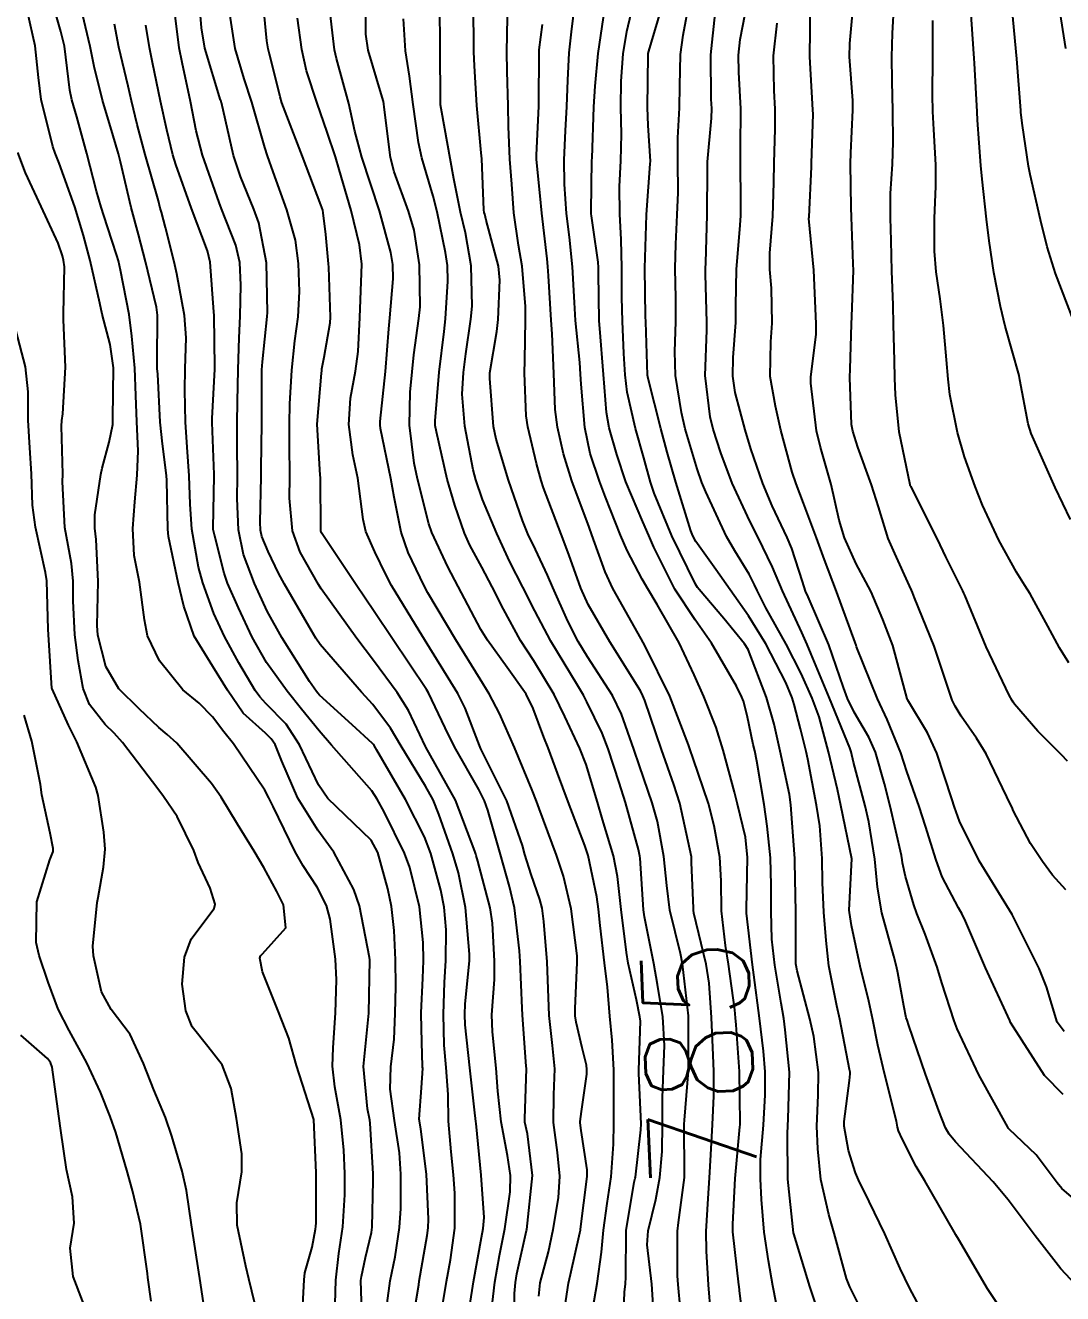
# Model space of a CAD drawing. Header units: metres. Extents: x 318500 to 325275, y 7408834 to 7428799.
# Drawn here: x 321915 to 321953.79, y 7423087.22 to 7423134.66 of the extents above; entities that cross this region are included whole.
import ezdxf
from ezdxf.enums import TextEntityAlignment as Align

# ---------------------------------------------------------------- set-up
doc = ezdxf.new("R2010")
doc.units = ezdxf.units.M
doc.header["$MEASUREMENT"] = 0
for name, color, linetype in [('Cotas', 45, 'Continuous'), ('Curvas de Nivel 1m', 11, 'Continuous'), ('Curvas de Nivel 5m', 15, 'Continuous'), ('Vias Primárias', 230, 'Continuous')]:
    doc.layers.add(name, color=color, linetype=linetype)
doc.styles.add('Style-STANDARD', font='STANDARD.shx')

msp = doc.modelspace()

# ---------------------------------------------------------------- linework, layer by layer
at = {"layer": 'Curvas de Nivel 1m', "flags": 128}
for points, elevation in [([(321926.586, 7423086.837), (321926.614, 7423087.726), (321926.725, 7423088.725), (321926.867, 7423089.723), (321926.946, 7423090.916), (321926.945, 7423091.722), (321926.909, 7423092.587), (321926.797, 7423093.725), (321926.575, 7423094.962), (321926.487, 7423095.73), (321926.51, 7423096.413), (321926.598, 7423097.729), (321926.633, 7423098.954), (321926.598, 7423099.733), (321926.399, 7423101.229), (321926.26, 7423101.736), (321925.907, 7423102.419), (321925.387, 7423103.22), (321925.094, 7423103.752), (321924.267, 7423105.443), (321924.108, 7423105.768), (321923.954, 7423106.055), (321922.776, 7423107.788), (321922.421, 7423108.23), (321921.99, 7423108.793), (321921.495, 7423109.305), (321920.891, 7423109.811), (321920.016, 7423110.884), (321919.559, 7423111.827), (321919.448, 7423112.42), (321919.261, 7423113.832), (321919.067, 7423114.832), (321919.011, 7423115.836), (321919.087, 7423116.843), (321919.176, 7423117.834), (321919.214, 7423118.744), (321919.165, 7423119.835), (321919.123, 7423120.808), (321919.089, 7423121.836), (321918.978, 7423123.038), (321918.879, 7423123.84), (321918.554, 7423125.505), (321918.476, 7423125.846), (321918.419, 7423126.045), (321918.228, 7423126.624), (321917.93, 7423127.547), (321917.831, 7423127.856), (321917.656, 7423128.452), (321917.299, 7423129.865), (321916.926, 7423131.235), (321916.736, 7423131.873), (321916.663, 7423132.234), (321916.456, 7423133.878), (321916.328, 7423134.432), (321915.908, 7423135.884)], 771), ([(321931.442, 7423085.664), (321931.707, 7423087.345), (321931.759, 7423087.659), (321932.062, 7423089.328), (321932.125, 7423089.654), (321932.163, 7423090.075), (321932.05, 7423091.657), (321931.859, 7423093.589), (321931.848, 7423093.659), (321931.797, 7423094.098), (321931.616, 7423095.663), (321931.444, 7423097.274), (321931.428, 7423097.666), (321931.448, 7423098.064), (321931.607, 7423099.664), (321931.613, 7423099.925), (321931.459, 7423101.667), (321931.201, 7423102.959), (321930.986, 7423103.674), (321930.463, 7423105.161), (321930.25, 7423105.686), (321929.958, 7423106.206), (321929.054, 7423107.704), (321928.652, 7423108.376), (321927.995, 7423109.253), (321927.57, 7423109.724), (321926.026, 7423111.499), (321925.858, 7423111.743), (321925.594, 7423112.189), (321924.691, 7423113.761), (321924.467, 7423114.167), (321924.072, 7423114.975), (321923.842, 7423115.538), (321923.79, 7423115.774), (321923.778, 7423116.081), (321923.812, 7423117.774), (321923.819, 7423118.07), (321923.84, 7423119.774), (321923.841, 7423121.459), (321923.84, 7423121.775), (321923.862, 7423122.077), (321924.043, 7423123.772), (321924.052, 7423123.913), (321924.01, 7423125.773), (321923.723, 7423127.266), (321923.542, 7423127.78), (321923.042, 7423129.004), (321922.782, 7423129.792), (321922.329, 7423131.77), (321922.323, 7423131.8), (321922.316, 7423131.816), (321922.301, 7423131.865), (321921.708, 7423133.806), (321921.579, 7423134.56), (321921.487, 7423135.809)], 776), ([(321933.297, 7423085.636), (321933.295, 7423087.226), (321933.323, 7423087.636), (321933.384, 7423087.966), (321933.739, 7423089.581), (321933.748, 7423089.622), (321933.963, 7423091.637), (321933.783, 7423093.205), (321933.684, 7423093.641), (321933.674, 7423093.759), (321933.735, 7423095.641), (321933.731, 7423095.73), (321933.597, 7423097.642), (321933.583, 7423097.903), (321933.501, 7423099.644), (321933.473, 7423100.048), (321933.287, 7423101.646), (321933.107, 7423102.449), (321932.762, 7423103.652), (321932.293, 7423105.308), (321932.168, 7423105.658), (321931.956, 7423106.072), (321931.043, 7423107.674), (321930.694, 7423108.387), (321930.08, 7423109.689), (321930.002, 7423109.823), (321928.731, 7423111.709), (321928.045, 7423112.732), (321927.375, 7423113.727), (321926.079, 7423115.683), (321926.056, 7423115.717), (321926.05, 7423115.74), (321926.043, 7423115.779), (321926.03, 7423117.741), (321926.025, 7423117.828), (321925.915, 7423119.743), (321926.073, 7423121.655), (321926.082, 7423121.741), (321926.09, 7423121.812), (321926.168, 7423122.248), (321926.391, 7423123.534), (321926.404, 7423123.738), (321926.345, 7423125.611), (321926.338, 7423125.739), (321926.231, 7423126.833), (321926.141, 7423127.643), (321926.12, 7423127.742), (321926.044, 7423127.942), (321925.361, 7423129.754), (321924.78, 7423131.276), (321924.592, 7423131.766), (321924.523, 7423131.988), (321924.311, 7423132.842), (321924.122, 7423133.577), (321924.074, 7423133.774), (321924.023, 7423134.076), (321923.867, 7423135.777)], 778), ([(321936.104, 7423086.014), (321936.386, 7423087.6), (321936.548, 7423088.778), (321936.616, 7423089.597), (321936.752, 7423090.592), (321936.912, 7423091.593), (321937, 7423092.813), (321937.003, 7423093.592), (321937.007, 7423094.387), (321937.006, 7423095.592), (321936.944, 7423096.706), (321936.857, 7423097.595), (321936.765, 7423098.688), (321936.66, 7423099.598), (321936.496, 7423100.995), (321936.435, 7423101.602), (321936.369, 7423102.068), (321936.041, 7423103.608), (321935.926, 7423103.981), (321935.297, 7423105.62), (321934.905, 7423106.686), (321934.552, 7423107.631), (321934.39, 7423108.04), (321933.995, 7423109.104), (321933.73, 7423109.643), (321933.018, 7423110.646), (321932.281, 7423111.657), (321932.036, 7423112.062), (321931.185, 7423113.673), (321930.8, 7423114.412), (321930.195, 7423115.688), (321930.085, 7423116.018), (321929.66, 7423117.697), (321929.538, 7423118.279), (321929.367, 7423119.702), (321929.392, 7423120.941), (321929.464, 7423121.7), (321929.531, 7423122.338), (321929.719, 7423123.697), (321929.759, 7423124.134), (321929.74, 7423125.697), (321929.534, 7423127.001), (321929.328, 7423127.704), (321928.793, 7423129.181), (321928.652, 7423129.714), (321928.421, 7423131.596), (321928.408, 7423131.718), (321928.391, 7423131.809), (321928.304, 7423132.095), (321927.816, 7423133.725), (321927.73, 7423134.325), (321927.733, 7423135.726)], 781), ([(321939.587, 7423085.665), (321939.411, 7423087.563), (321939.388, 7423087.89), (321939.388, 7423089.564), (321939.42, 7423089.889), (321939.644, 7423091.561), (321939.648, 7423091.684), (321939.643, 7423093.561), (321939.644, 7423093.709), (321939.8, 7423095.56), (321939.801, 7423095.579), (321939.797, 7423097.56), (321939.794, 7423097.607), (321939.578, 7423099.563), (321939.499, 7423099.941), (321939.103, 7423101.568), (321938.989, 7423102.489), (321938.883, 7423103.57), (321938.637, 7423104.876), (321938.445, 7423105.575), (321937.971, 7423106.964), (321937.757, 7423107.583), (321937.3, 7423108.898), (321936.952, 7423109.596), (321936.022, 7423111.044), (321935.675, 7423111.615), (321935.291, 7423112.371), (321934.721, 7423113.63), (321934.523, 7423114.091), (321934.074, 7423115.054), (321933.795, 7423115.643), (321933.59, 7423116.142), (321933.069, 7423117.65), (321932.603, 7423119.185), (321932.512, 7423119.656), (321932.364, 7423121.452), (321932.374, 7423121.658), (321932.633, 7423123.206), (321932.678, 7423123.655), (321932.739, 7423125.128), (321932.687, 7423125.655), (321932.237, 7423127.373), (321932.176, 7423127.597), (321932.158, 7423127.661), (321932.145, 7423127.757), (321932.064, 7423129.663), (321932.051, 7423129.886), (321931.887, 7423131.666), (321931.791, 7423133.144), (321931.775, 7423133.668), (321931.774, 7423134.223), (321931.74, 7423135.669)], 784), ([(321943.079, 7423086.884), (321942.948, 7423087.511), (321942.789, 7423088.449), (321942.629, 7423089.517), (321942.533, 7423090.743), (321942.49, 7423091.519), (321942.497, 7423092.239), (321942.6, 7423093.518), (321942.664, 7423094.661), (321942.669, 7423095.517), (321942.603, 7423096.294), (321942.452, 7423097.521), (321942.238, 7423099.151), (321942.188, 7423099.525), (321941.971, 7423101.456), (321941.963, 7423101.529), (321941.969, 7423101.597), (321942.01, 7423103.529), (321941.932, 7423104.299), (321941.636, 7423105.535), (321941.519, 7423105.974), (321941.101, 7423107.543), (321940.836, 7423108.395), (321940.369, 7423109.554), (321940.012, 7423110.366), (321939.445, 7423111.566), (321938.631, 7423112.994), (321938.277, 7423113.578), (321938.064, 7423113.943), (321937.503, 7423115.017), (321937.257, 7423115.592), (321936.696, 7423117.006), (321936.466, 7423117.605), (321936.126, 7423118.65), (321935.92, 7423119.613), (321935.779, 7423121.239), (321935.766, 7423121.616), (321935.735, 7423122.048), (321935.577, 7423123.619), (321935.532, 7423124.288), (321935.461, 7423125.621), (321935.346, 7423126.738), (321935.241, 7423127.625), (321935.16, 7423128.723), (321935.155, 7423129.627), (321935.2, 7423130.713), (321935.246, 7423131.626), (321935.289, 7423132.605), (321935.341, 7423133.625), (321935.431, 7423134.526), (321935.568, 7423135.622)], 787), ([(321946.461, 7423086.232), (321945.833, 7423087.478), (321945.715, 7423087.793), (321945.248, 7423089.485), (321945.049, 7423090.188), (321944.754, 7423091.49), (321944.632, 7423092.641), (321944.601, 7423093.492), (321944.651, 7423094.648), (321944.664, 7423095.492), (321944.488, 7423096.838), (321944.341, 7423097.495), (321943.867, 7423099.3), (321943.821, 7423099.501), (321943.818, 7423099.554), (321943.819, 7423101.501), (321943.78, 7423103.363), (321943.775, 7423103.502), (321943.762, 7423103.663), (321943.624, 7423105.505), (321943.574, 7423105.887), (321943.231, 7423107.511), (321943, 7423108.525), (321942.713, 7423109.519), (321942.027, 7423111.312), (321941.899, 7423111.532), (321941.116, 7423112.472), (321940.196, 7423113.558), (321940.135, 7423113.633), (321940.062, 7423113.762), (321939.177, 7423115.569), (321938.515, 7423117.165), (321938.38, 7423117.577), (321938.123, 7423118.48), (321937.818, 7423119.585), (321937.506, 7423120.942), (321937.429, 7423121.591), (321937.378, 7423122.386), (321937.333, 7423123.593), (321937.311, 7423124.485), (321937.302, 7423125.594), (321937.284, 7423126.648), (321937.231, 7423127.595), (321937.222, 7423128.629), (321937.27, 7423129.595), (321937.288, 7423130.592), (321937.27, 7423131.595), (321937.282, 7423132.567), (321937.362, 7423133.594), (321937.498, 7423134.427), (321937.768, 7423135.589)], 789), ([(321932.412, 7423086.364), (321932.551, 7423087.647), (321932.726, 7423088.644), (321932.927, 7423089.642), (321933.135, 7423091.027), (321933.14, 7423091.646), (321933.032, 7423092.387), (321932.799, 7423093.65), (321932.664, 7423094.795), (321932.607, 7423095.652), (321932.469, 7423097.019), (321932.449, 7423097.654), (321932.547, 7423098.966), (321932.548, 7423099.653), (321932.465, 7423101.081), (321932.377, 7423101.655), (321931.917, 7423103.394), (321931.862, 7423103.604), (321931.843, 7423103.661), (321931.808, 7423103.775), (321931.079, 7423105.673), (321929.98, 7423107.66), (321929.964, 7423107.69), (321929.324, 7423109.03), (321928.903, 7423109.706), (321928.018, 7423110.905), (321927.399, 7423111.726), (321926.058, 7423113.584), (321925.959, 7423113.742), (321925.272, 7423114.952), (321924.983, 7423115.756), (321924.877, 7423116.979), (321924.891, 7423117.758), (321924.877, 7423119.011), (321924.872, 7423119.759), (321924.892, 7423120.503), (321924.958, 7423121.758), (321925.076, 7423122.857), (321925.197, 7423123.755), (321925.252, 7423124.707), (321925.215, 7423125.755), (321925.098, 7423126.627), (321924.776, 7423127.762), (321924.261, 7423129.177), (321924.051, 7423129.773), (321923.955, 7423130.095), (321923.462, 7423131.783), (321923.179, 7423132.657), (321922.841, 7423133.792), (321922.574, 7423135.569)], 777), ([(321938.479, 7423086.796), (321938.43, 7423087.573), (321938.255, 7423089.052), (321938.286, 7423089.575), (321938.58, 7423090.749), (321938.73, 7423091.57), (321938.815, 7423092.534), (321938.826, 7423093.57), (321938.823, 7423094.551), (321938.861, 7423095.57), (321938.896, 7423096.503), (321938.835, 7423097.57), (321938.644, 7423098.786), (321938.504, 7423099.574), (321938.157, 7423101.316), (321938.118, 7423101.578), (321937.992, 7423103.507), (321937.981, 7423103.579), (321937.924, 7423103.831), (321937.44, 7423105.588), (321937.211, 7423106.342), (321936.79, 7423107.598), (321936.565, 7423108.18), (321935.997, 7423109.354), (321935.913, 7423109.525), (321935.867, 7423109.612), (321935.643, 7423109.978), (321934.647, 7423111.631), (321934.047, 7423112.757), (321933.604, 7423113.645), (321933.122, 7423114.597), (321932.629, 7423115.655), (321932.099, 7423116.929), (321931.843, 7423117.664), (321931.742, 7423118.039), (321931.429, 7423119.671), (321931.34, 7423120.86), (321931.383, 7423121.672), (321931.474, 7423122.367), (321931.658, 7423123.668), (321931.704, 7423124.16), (321931.676, 7423125.668), (321931.456, 7423126.895), (321931.267, 7423127.675), (321931.019, 7423128.918), (321930.886, 7423129.681), (321930.572, 7423131.41), (321930.529, 7423131.687), (321930.521, 7423131.906), (321930.507, 7423133.687), (321930.502, 7423135.534)], 783), ([(321944.668, 7423086.522), (321944.339, 7423087.494), (321943.739, 7423089.46), (321943.73, 7423089.5), (321943.514, 7423091.504), (321943.497, 7423093.215), (321943.517, 7423093.504), (321943.533, 7423093.764), (321943.572, 7423095.504), (321943.416, 7423097.087), (321943.36, 7423097.507), (321943.272, 7423098.086), (321943.026, 7423099.513), (321942.921, 7423100.477), (321942.892, 7423101.515), (321942.892, 7423102.498), (321942.865, 7423103.516), (321942.745, 7423104.711), (321942.631, 7423105.52), (321942.356, 7423107.143), (321942.278, 7423107.526), (321942.223, 7423107.767), (321941.993, 7423108.849), (321941.853, 7423109.387), (321941.798, 7423109.533), (321941.601, 7423109.941), (321940.658, 7423111.551), (321940.043, 7423112.422), (321939.294, 7423113.568), (321938.506, 7423115.145), (321938.311, 7423115.578), (321938.088, 7423116.086), (321937.459, 7423117.59), (321937.115, 7423118.606), (321936.831, 7423119.6), (321936.729, 7423120.184), (321936.615, 7423121.603), (321936.478, 7423123.314), (321936.462, 7423123.606), (321936.433, 7423125.391), (321936.43, 7423125.607), (321936.42, 7423125.805), (321936.235, 7423127.095), (321936.167, 7423127.539), (321936.159, 7423127.611), (321936.155, 7423127.698), (321936.188, 7423129.611), (321936.192, 7423129.691), (321936.262, 7423131.611), (321936.308, 7423132.379), (321936.424, 7423133.608), (321936.665, 7423135.286)], 788), ([(321951.699, 7423086.325), (321950.981, 7423087.407), (321949.898, 7423089.258), (321949.802, 7423089.419), (321949.742, 7423089.533), (321948.64, 7423091.437), (321948.313, 7423091.98), (321947.786, 7423093.015), (321947.651, 7423093.314), (321947.614, 7423093.453), (321947.577, 7423093.669), (321947.131, 7423095.46), (321946.885, 7423096.514), (321946.696, 7423097.467), (321946.548, 7423098.167), (321946.226, 7423099.475), (321945.893, 7423100.993), (321945.816, 7423101.481), (321945.811, 7423101.571), (321945.909, 7423103.48), (321945.493, 7423105.485), (321945.368, 7423106.077), (321945.039, 7423107.489), (321944.687, 7423108.799), (321944.428, 7423109.496), (321944.014, 7423110.417), (321943.449, 7423111.509), (321942.696, 7423112.875), (321942.368, 7423113.525), (321942.273, 7423113.737), (321942.066, 7423114.137), (321941.536, 7423114.999), (321941.223, 7423115.543), (321940.445, 7423117.214), (321940.302, 7423117.557), (321940.118, 7423118.076), (321939.681, 7423119.565), (321939.533, 7423120.179), (321939.319, 7423121.568), (321939.284, 7423122.458), (321939.326, 7423123.569), (321939.321, 7423124.451), (321939.299, 7423125.569), (321939.322, 7423126.476), (321939.376, 7423127.569), (321939.41, 7423128.411), (321939.406, 7423129.569), (321939.404, 7423130.448), (321939.46, 7423131.568), (321939.476, 7423132.4), (321939.499, 7423133.568), (321939.603, 7423134.295), (321939.835, 7423135.565)], 791), ([(321955.083, 7423090.017), (321953.767, 7423091.158), (321953.587, 7423091.373), (321952.808, 7423092.412), (321951.79, 7423093.38), (321951.77, 7423093.4), (321951.739, 7423093.452), (321950.654, 7423095.412), (321949.846, 7423097.127), (321949.735, 7423097.422), (321949.281, 7423098.846), (321949.098, 7423099.432), (321948.655, 7423100.672), (321948.343, 7423101.443), (321948.223, 7423101.765), (321947.914, 7423102.823), (321947.804, 7423103.337), (321947.787, 7423103.452), (321947.763, 7423103.611), (321947.341, 7423105.459), (321947.13, 7423106.295), (321946.798, 7423107.468), (321946.55, 7423108.036), (321945.995, 7423108.976), (321945.744, 7423109.483), (321945.593, 7423109.897), (321945.052, 7423111.49), (321944.272, 7423113.283), (321944.174, 7423113.499), (321944.064, 7423113.853), (321943.665, 7423115.096), (321943.495, 7423115.509), (321942.926, 7423116.69), (321942.584, 7423117.523), (321942.129, 7423118.823), (321941.914, 7423119.533), (321941.542, 7423120.927), (321941.459, 7423121.541), (321941.476, 7423122.234), (321941.566, 7423123.539), (321941.569, 7423124.17), (321941.589, 7423125.539), (321941.72, 7423127.023), (321941.752, 7423127.537), (321941.751, 7423128.034), (321941.739, 7423129.538), (321941.749, 7423130.067), (321941.753, 7423131.538), (321941.677, 7423132.903), (321941.666, 7423133.54), (321941.737, 7423134.131), (321942.008, 7423135.535)], 793), ([(321953.914, 7423102.321), (321953.416, 7423102.871), (321953.041, 7423103.383), (321952.593, 7423104.053), (321951.948, 7423105.289), (321951.903, 7423105.4), (321951.861, 7423105.492), (321950.934, 7423107.41), (321950.572, 7423108), (321949.994, 7423108.825), (321949.771, 7423109.196), (321949.666, 7423109.425), (321949.49, 7423109.946), (321948.984, 7423111.436), (321948.253, 7423113.252), (321948.172, 7423113.448), (321948.139, 7423113.527), (321948.062, 7423113.698), (321947.518, 7423114.902), (321947.273, 7423115.462), (321946.91, 7423116.655), (321946.649, 7423117.472), (321946.131, 7423118.887), (321945.942, 7423119.482), (321945.902, 7423119.723), (321945.835, 7423121.483), (321945.841, 7423121.807), (321945.899, 7423123.483), (321945.907, 7423123.77), (321945.967, 7423125.483), (321945.962, 7423125.744), (321945.894, 7423127.483), (321945.886, 7423127.843), (321945.859, 7423129.484), (321945.868, 7423129.892), (321945.951, 7423131.483), (321945.943, 7423131.844), (321945.824, 7423133.485), (321945.828, 7423133.984), (321945.976, 7423135.484)], 796), ([(321953.976, 7423107.132), (321953.747, 7423107.373), (321952.865, 7423108.263), (321951.999, 7423109.275), (321951.943, 7423109.345), (321951.912, 7423109.401), (321951.797, 7423109.608), (321950.93, 7423111.411), (321950.137, 7423113.341), (321950.102, 7423113.42), (321950.061, 7423113.508), (321949.43, 7423114.786), (321949.107, 7423115.435), (321948.11, 7423117.422), (321948.096, 7423117.45), (321948.092, 7423117.469), (321947.678, 7423119.457), (321947.539, 7423120.844), (321947.52, 7423121.46), (321947.509, 7423122.121), (321947.471, 7423123.461), (321947.452, 7423124.211), (321947.411, 7423125.462), (321947.375, 7423126.606), (321947.35, 7423127.463), (321947.353, 7423128.364), (321947.426, 7423129.463), (321947.458, 7423130.286), (321947.446, 7423131.463), (321947.421, 7423132.574), (321947.409, 7423133.464), (321947.432, 7423134.365), (321947.497, 7423135.463)], 797), ([(321954.092, 7423116.176), (321953.52, 7423117.379), (321953.017, 7423118.496), (321952.621, 7423119.393), (321952.509, 7423119.76), (321952.198, 7423121.399), (321952.162, 7423121.559), (321951.645, 7423123.405), (321951.472, 7423124.137), (321951.221, 7423125.41), (321951.041, 7423126.602), (321950.941, 7423127.413), (321950.778, 7423128.899), (321950.729, 7423129.415), (321950.606, 7423131.106), (321950.591, 7423131.417), (321950.491, 7423133.245), (321950.479, 7423133.418), (321950.35, 7423135.42)], 799), ([(321953.913, 7423133.789), (321953.67, 7423135.38)], 801), ([(321927.609, 7423085.783), (321927.55, 7423087.712), (321927.563, 7423087.862), (321927.723, 7423088.569), (321927.939, 7423089.505), (321927.969, 7423089.708), (321928.007, 7423091.458), (321928.004, 7423091.708), (321927.894, 7423093.604), (321927.882, 7423093.709), (321927.796, 7423094.138), (321927.64, 7423095.713), (321927.84, 7423097.71), (321927.88, 7423099.71), (321927.871, 7423099.795), (321927.495, 7423101.724), (321927.288, 7423102.344), (321926.536, 7423103.734), (321925.932, 7423104.555), (321925.183, 7423105.752), (321924.591, 7423107.141), (321924.334, 7423107.765), (321924.195, 7423107.979), (321923.984, 7423108.18), (321923.146, 7423108.937), (321922.561, 7423109.792), (321922.013, 7423110.673), (321921.31, 7423111.807), (321920.921, 7423112.937), (321920.709, 7423113.814), (321920.354, 7423115.54), (321920.322, 7423115.818), (321920.287, 7423117.638), (321920.274, 7423117.818), (321920.128, 7423119.008), (321920.042, 7423119.821), (321919.945, 7423121.611), (321919.932, 7423121.823), (321919.924, 7423122.063), (321919.942, 7423123.824), (321919.902, 7423124.116), (321919.496, 7423125.831), (321919.233, 7423126.838), (321918.957, 7423127.839), (321918.554, 7423129.558), (321918.481, 7423129.847), (321918.28, 7423130.525), (321917.876, 7423131.856), (321917.57, 7423133.119), (321917.414, 7423133.864), (321917.131, 7423135.075)], 772), ([(321928.532, 7423086.868), (321928.635, 7423087.701), (321928.822, 7423088.601), (321928.995, 7423089.697), (321929.04, 7423090.404), (321929.04, 7423091.697), (321928.986, 7423092.483), (321928.801, 7423093.7), (321928.644, 7423094.865), (321928.667, 7423095.702), (321928.792, 7423096.739), (321928.833, 7423097.7), (321928.848, 7423098.712), (321928.846, 7423099.705), (321928.791, 7423100.802), (321928.691, 7423101.708), (321928.559, 7423102.363), (321928.185, 7423103.716), (321927.927, 7423104.184), (321926.314, 7423105.736), (321925.958, 7423106.249), (321925.244, 7423107.751), (321924.747, 7423108.518), (321923.995, 7423109.3), (321923.762, 7423109.538), (321923.592, 7423109.776), (321922.982, 7423110.819), (321922.44, 7423111.794), (321922.043, 7423112.656), (321921.629, 7423113.804), (321921.477, 7423114.395), (321921.221, 7423115.809), (321921.158, 7423116.745), (321921.129, 7423117.81), (321921.052, 7423118.885), (321920.989, 7423119.812), (321920.956, 7423121.008), (321920.971, 7423121.812), (321921.013, 7423122.976), (321920.954, 7423123.812), (321920.66, 7423125.369), (321920.561, 7423125.817), (321920.233, 7423127.094), (321920.084, 7423127.668), (321920.043, 7423127.823), (321919.972, 7423128.096), (321919.481, 7423129.832), (321919.177, 7423130.946), (321918.968, 7423131.84), (321918.843, 7423132.38), (321918.493, 7423133.847), (321918.333, 7423134.703)], 773), ([(321929.444, 7423085.932), (321929.708, 7423087.558), (321929.732, 7423087.69), (321930.027, 7423089.394), (321930.061, 7423089.685), (321930.071, 7423090.013), (321930, 7423091.686), (321929.785, 7423093.378), (321929.734, 7423093.691), (321929.728, 7423093.754), (321929.809, 7423094.926), (321929.859, 7423095.65), (321929.855, 7423095.689), (321929.855, 7423095.724), (321929.829, 7423096.625), (321929.801, 7423097.69), (321929.802, 7423097.729), (321929.86, 7423099.023), (321929.887, 7423099.672), (321929.889, 7423099.69), (321929.88, 7423100.357), (321929.743, 7423101.692), (321929.382, 7423103.166), (321929.176, 7423103.701), (321928.419, 7423105.237), (321928.16, 7423105.717), (321927.955, 7423106.025), (321926.446, 7423107.735), (321925.985, 7423108.27), (321925.326, 7423109.082), (321924.783, 7423109.758), (321924.016, 7423110.825), (321923.477, 7423111.778), (321922.963, 7423112.869), (321922.563, 7423113.792), (321922.434, 7423114.164), (321922.078, 7423115.555), (321922.026, 7423115.801), (321922.02, 7423115.861), (321922.053, 7423117.801), (321922.053, 7423117.858), (321921.988, 7423119.802), (321921.989, 7423119.954), (321922.084, 7423121.801), (321922.083, 7423121.879), (321922.054, 7423123.801), (321922.048, 7423123.945), (321921.908, 7423125.803), (321921.804, 7423126.224), (321921.211, 7423127.81), (321920.629, 7423129.452), (321920.517, 7423129.818), (321920.284, 7423130.756), (321920.052, 7423131.824), (321919.756, 7423133.27), (321919.643, 7423133.83), (321919.504, 7423134.661)], 774), ([(321934.2, 7423087.13), (321934.257, 7423087.625), (321934.558, 7423088.791), (321934.736, 7423089.62), (321934.939, 7423090.805), (321934.993, 7423091.622), (321934.899, 7423092.497), (321934.755, 7423093.626), (321934.768, 7423094.663), (321934.795, 7423095.625), (321934.708, 7423096.506), (321934.594, 7423097.629), (321934.535, 7423098.955), (321934.511, 7423099.63), (321934.389, 7423101.136), (321934.325, 7423101.634), (321934.237, 7423101.969), (321933.913, 7423102.9), (321933.68, 7423103.642), (321933.586, 7423103.983), (321933.001, 7423105.649), (321932.038, 7423107.601), (321932.003, 7423107.66), (321931.981, 7423107.726), (321931.444, 7423109.118), (321931.169, 7423109.672), (321930.028, 7423111.528), (321929.925, 7423111.692), (321929.723, 7423112.006), (321928.689, 7423113.711), (321928.473, 7423114.123), (321928.072, 7423114.967), (321927.735, 7423115.723), (321927.63, 7423116.182), (321927.426, 7423117.727), (321927.251, 7423118.6), (321927.089, 7423119.731), (321927.161, 7423120.719), (321927.342, 7423121.728), (321927.44, 7423122.458), (321927.51, 7423123.727), (321927.53, 7423124.396), (321927.577, 7423125.726), (321927.5, 7423126.455), (321927.185, 7423127.731), (321926.734, 7423129.264), (321926.592, 7423129.737), (321926.284, 7423130.667), (321925.907, 7423131.746), (321925.515, 7423132.955), (321925.333, 7423133.755), (321925.17, 7423134.925)], 779), ([(321937.347, 7423085.585), (321937.401, 7423087.278), (321937.444, 7423087.584), (321937.456, 7423087.842), (321937.464, 7423089.584), (321937.767, 7423091.397), (321937.809, 7423091.54), (321937.815, 7423091.58), (321938.02, 7423093.345), (321938.026, 7423093.578), (321937.947, 7423095.45), (321937.947, 7423095.579), (321937.999, 7423097.418), (321937.985, 7423097.579), (321937.85, 7423098.217), (321937.549, 7423099.585), (321937.48, 7423099.982), (321937.284, 7423101.589), (321937.147, 7423102.826), (321936.998, 7423103.594), (321936.589, 7423104.952), (321936.393, 7423105.603), (321935.971, 7423107.018), (321935.735, 7423107.614), (321935.177, 7423108.807), (321934.775, 7423109.628), (321934.019, 7423110.884), (321933.522, 7423111.645), (321932.876, 7423112.824), (321932.455, 7423113.656), (321932.067, 7423114.391), (321931.626, 7423115.217), (321931.421, 7423115.67), (321931.055, 7423116.716), (321930.768, 7423117.68), (321930.37, 7423119.453), (321930.327, 7423119.687), (321930.321, 7423119.866), (321930.47, 7423121.685), (321930.664, 7423123.202), (321930.715, 7423123.682), (321930.798, 7423125.095), (321930.783, 7423125.682), (321930.706, 7423126.164), (321930.398, 7423127.688), (321930.249, 7423128.271), (321929.828, 7423129.697), (321929.702, 7423130.275), (321929.503, 7423131.702), (321929.36, 7423132.753), (321929.213, 7423133.707), (321929.146, 7423134.9)], 782), ([(321941.906, 7423085.741), (321941.708, 7423087.333), (321941.69, 7423087.511), (321941.688, 7423087.53), (321941.687, 7423087.554), (321941.464, 7423089.534), (321941.453, 7423089.826), (321941.542, 7423091.533), (321941.724, 7423093.466), (321941.728, 7423093.531), (321941.731, 7423093.59), (321941.703, 7423095.532), (321941.58, 7423097.276), (321941.561, 7423097.534), (321941.538, 7423097.841), (321941.3, 7423099.539), (321941.181, 7423100.24), (321941.034, 7423101.543), (321941.026, 7423102.658), (321940.976, 7423103.544), (321940.766, 7423104.719), (321940.542, 7423105.551), (321939.975, 7423107.24), (321939.863, 7423107.561), (321939.8, 7423107.744), (321939.096, 7423109.569), (321938.194, 7423111.412), (321938.108, 7423111.579), (321938.032, 7423111.719), (321936.969, 7423113.596), (321936.679, 7423114.214), (321936.184, 7423115.608), (321936.084, 7423115.891), (321935.43, 7423117.62), (321935.122, 7423118.628), (321934.895, 7423119.629), (321934.812, 7423120.295), (321934.757, 7423121.631), (321934.695, 7423123.119), (321934.667, 7423123.633), (321934.563, 7423125.287), (321934.542, 7423125.635), (321934.513, 7423125.925), (321934.318, 7423127.639), (321934.25, 7423128.278), (321934.113, 7423129.642), (321934.109, 7423129.805), (321934.202, 7423131.641), (321934.207, 7423131.735), (321934.211, 7423133.641), (321934.217, 7423133.746), (321934.336, 7423134.69)], 786), ([(321954.466, 7423087.359), (321953.722, 7423088.147), (321952.771, 7423089.385), (321951.76, 7423090.737), (321951.199, 7423091.406), (321949.785, 7423092.901), (321949.547, 7423093.183), (321949.414, 7423093.426), (321949.169, 7423094.06), (321948.664, 7423095.437), (321948.042, 7423097.252), (321947.973, 7423097.448), (321947.946, 7423097.543), (321947.855, 7423097.983), (321947.634, 7423099.221), (321947.584, 7423099.454), (321947.482, 7423099.85), (321947.032, 7423101.463), (321946.867, 7423102.423), (321946.772, 7423103.467), (321946.544, 7423104.868), (321946.402, 7423105.473), (321945.974, 7423107.104), (321945.88, 7423107.481), (321945.831, 7423107.632), (321945.076, 7423109.489), (321944.387, 7423111.134), (321944.24, 7423111.498), (321944.037, 7423111.946), (321943.316, 7423113.511), (321942.941, 7423114.389), (321942.387, 7423115.525), (321942.089, 7423116.11), (321941.439, 7423117.54), (321941.01, 7423118.664), (321940.726, 7423119.551), (321940.609, 7423120.017), (321940.428, 7423121.556), (321940.48, 7423123.261), (321940.49, 7423123.556), (321940.437, 7423125.336), (321940.439, 7423125.557), (321940.451, 7423125.786), (321940.504, 7423127.556), (321940.505, 7423129.318), (321940.515, 7423129.556), (321940.66, 7423131.189), (321940.669, 7423131.554), (321940.652, 7423131.903), (321940.633, 7423133.555), (321940.803, 7423135.093)], 792), ([(321953.809, 7423094.668), (321953.116, 7423095.381), (321951.849, 7423097.358), (321951.828, 7423097.4), (321951.813, 7423097.438), (321950.912, 7423099.41), (321950.163, 7423101.151), (321950.033, 7423101.419), (321949.902, 7423101.655), (321949.292, 7423102.808), (321949.061, 7423103.433), (321948.67, 7423104.708), (321948.423, 7423105.443), (321947.97, 7423106.755), (321947.739, 7423107.454), (321947.232, 7423108.701), (321946.866, 7423109.467), (321946.089, 7423111.419), (321946.07, 7423111.479), (321946.031, 7423111.578), (321945.335, 7423113.487), (321944.892, 7423114.672), (321944.583, 7423115.495), (321944.099, 7423116.79), (321943.831, 7423117.504), (321943.676, 7423117.947), (321943.258, 7423119.513), (321943.049, 7423120.416), (321942.853, 7423121.52), (321942.874, 7423122.825), (321942.932, 7423123.519), (321942.901, 7423124.828), (321942.842, 7423125.521), (321942.845, 7423126.139), (321942.951, 7423127.519), (321942.996, 7423128.781), (321943.007, 7423129.519), (321943.037, 7423130.77), (321943.037, 7423131.519), (321943.002, 7423132.215), (321942.979, 7423133.52), (321943.115, 7423134.742)], 794), ([(321954.022, 7423110.812), (321953.673, 7423111.375), (321953.235, 7423112.19), (321952.575, 7423113.392), (321952.379, 7423113.711), (321952.068, 7423114.21), (321951.409, 7423115.407), (321950.795, 7423116.717), (321950.517, 7423117.416), (321950.126, 7423118.517), (321949.865, 7423119.424), (321949.571, 7423120.846), (321949.507, 7423121.43), (321949.448, 7423122.153), (321949.334, 7423123.433), (321949.211, 7423124.428), (321949.067, 7423125.437), (321948.997, 7423126.208), (321949, 7423127.439), (321949.055, 7423128.641), (321949.052, 7423129.438), (321948.973, 7423130.757), (321948.939, 7423131.44), (321948.927, 7423132.061), (321948.94, 7423133.441), (321948.942, 7423134.839)], 798), ([(321923.689, 7423086.397), (321923.358, 7423087.774), (321923.245, 7423088.247), (321922.923, 7423089.778), (321922.91, 7423090.617), (321923.094, 7423091.777), (321923.095, 7423092.452), (321922.893, 7423093.779), (321922.688, 7423094.9), (321922.354, 7423095.785), (321921.827, 7423096.468), (321921.235, 7423097.2), (321920.996, 7423097.803), (321920.865, 7423098.795), (321920.95, 7423099.804), (321921.199, 7423100.481), (321921.894, 7423101.412), (321922.053, 7423101.633), (321922.095, 7423101.788), (321921.906, 7423102.384), (321921.462, 7423103.344), (321921.296, 7423103.799), (321920.68, 7423105.068), (321920.167, 7423105.817), (321919.954, 7423106.105), (321918.625, 7423107.84), (321918.319, 7423108.181), (321917.987, 7423108.506), (321917.394, 7423109.256), (321917.155, 7423109.858), (321916.973, 7423110.903), (321916.848, 7423111.862), (321916.785, 7423113.133), (321916.79, 7423113.869), (321916.724, 7423114.527), (321916.471, 7423115.874), (321916.39, 7423117.591), (321916.393, 7423117.876), (321916.342, 7423119.672), (321916.356, 7423119.877), (321916.399, 7423120.133), (321916.495, 7423121.875), (321916.424, 7423123.639), (321916.419, 7423123.877), (321916.462, 7423125.631), (321916.429, 7423125.877), (321916.385, 7423126.04), (321916.226, 7423126.511), (321915.587, 7423127.887), (321915.004, 7423129.147), (321914.711, 7423129.896)], 769), ([(321921.693, 7423086.626), (321921.52, 7423087.793), (321921.485, 7423088.022), (321921.208, 7423089.798), (321921.026, 7423091.074), (321920.86, 7423091.803), (321920.472, 7423093.117), (321920.243, 7423093.813), (321919.805, 7423094.841), (321919.416, 7423095.826), (321918.912, 7423096.915), (321918.203, 7423097.845), (321917.85, 7423098.507), (321917.544, 7423099.853), (321917.516, 7423100.213), (321917.686, 7423101.852), (321917.714, 7423102.04), (321917.913, 7423103.17), (321917.986, 7423103.849), (321917.929, 7423104.478), (321917.719, 7423105.852), (321917.637, 7423106.171), (321916.92, 7423107.861), (321916.604, 7423108.481), (321916, 7423109.838), (321915.99, 7423109.861), (321915.858, 7423111.873), (321915.846, 7423112.06), (321915.797, 7423113.883), (321915.754, 7423114.192), (321915.376, 7423115.887), (321915.268, 7423116.712), (321915.22, 7423117.889), (321915.162, 7423118.852), (321915.102, 7423119.89), (321915.095, 7423120.947), (321915.002, 7423121.892), (321914.579, 7423123.501)], 768), ([(321919.697, 7423086.935), (321919.581, 7423087.822), (321919.565, 7423087.97), (321919.297, 7423089.827), (321918.999, 7423091.078), (321918.787, 7423091.835), (321918.378, 7423093.244), (321918.169, 7423093.844), (321917.804, 7423094.753), (321917.298, 7423095.855), (321916.634, 7423097.06), (321916.227, 7423097.866), (321915.855, 7423098.873), (321915.512, 7423099.875), (321915.404, 7423100.35), (321915.429, 7423101.877), (321915.916, 7423103.453), (321916.032, 7423103.756), (321916.039, 7423103.869), (321915.929, 7423104.445), (321915.618, 7423105.875), (321915.566, 7423106.266), (321915.24, 7423107.881), (321914.957, 7423108.853)], 767), ([(321917.486, 7423086.049), (321916.789, 7423087.859), (321916.668, 7423088.918), (321916.827, 7423089.859), (321916.765, 7423090.845), (321916.541, 7423091.862), (321916.326, 7423093.321), (321916.252, 7423093.865), (321915.995, 7423095.691), (321915.934, 7423095.869), (321915.821, 7423096.016), (321914.831, 7423096.886)], 766)]:
    msp.add_lwpolyline(points, dxfattribs=dict(at, elevation=elevation))
at = {"layer": 'Curvas de Nivel 5m', "flags": 128}
for points, elevation in [([(321930.563, 7423086.547), (321930.747, 7423087.674), (321930.902, 7423088.492), (321931.066, 7423089.67), (321931.062, 7423090.979), (321931.006, 7423091.671), (321930.917, 7423092.528), (321930.829, 7423093.674), (321930.809, 7423094.67), (321930.734, 7423095.676), (321930.663, 7423096.512), (321930.632, 7423097.678), (321930.676, 7423098.859), (321930.723, 7423099.677), (321930.731, 7423100.834), (321930.664, 7423101.679), (321930.538, 7423102.312), (321930.158, 7423103.686), (321929.929, 7423104.303), (321929.218, 7423105.701), (321928.143, 7423107.552), (321928.042, 7423107.719), (321928.019, 7423107.758), (321927.981, 7423107.803), (321927.221, 7423108.494), (321925.999, 7423109.612), (321925.938, 7423109.68), (321925.89, 7423109.742), (321925.63, 7423110.122), (321924.589, 7423111.762), (321924.045, 7423112.746), (321923.566, 7423113.777), (321923.157, 7423114.87), (321922.963, 7423115.787), (321922.921, 7423116.964), (321922.927, 7423117.788), (321922.921, 7423118.995), (321922.923, 7423119.788), (321922.931, 7423120.572), (321922.959, 7423121.788), (321922.998, 7423122.967), (321923.03, 7423123.787), (321923.051, 7423124.943), (321923.015, 7423125.788), (321922.872, 7423126.436), (321922.335, 7423127.799), (321922.244, 7423128.038), (321921.621, 7423129.806), (321921.384, 7423130.708), (321921.167, 7423131.811), (321920.856, 7423133.273), (321920.749, 7423133.816), (321920.522, 7423135.643)], 775), ([(321925.337, 7423086.093), (321925.422, 7423087.744), (321925.453, 7423088.005), (321925.728, 7423088.964), (321925.848, 7423089.628), (321925.86, 7423089.738), (321925.871, 7423089.868), (321925.874, 7423091.738), (321925.79, 7423093.74), (321925.132, 7423095.75), (321924.856, 7423096.781), (321924.463, 7423097.761), (321923.862, 7423099.262), (321923.766, 7423099.771), (321923.788, 7423099.854), (321923.872, 7423099.935), (321924.743, 7423100.901), (321924.657, 7423101.759), (321924.408, 7423102.265), (321923.914, 7423103.156), (321923.558, 7423103.774), (321922.928, 7423104.787), (321922.314, 7423105.786), (321921.958, 7423106.302), (321920.658, 7423107.813), (321920.298, 7423108.131), (321919.986, 7423108.397), (321919.255, 7423109.093), (321918.497, 7423109.843), (321918.012, 7423110.678), (321917.707, 7423111.853), (321917.677, 7423112.214), (321917.714, 7423113.855), (321917.647, 7423115.427), (321917.597, 7423115.857), (321917.597, 7423116.348), (321917.825, 7423117.854), (321917.869, 7423118.098), (321918.128, 7423119.069), (321918.263, 7423119.723), (321918.266, 7423119.848), (321918.262, 7423119.969), (321918.29, 7423121.848), (321918.173, 7423122.717), (321917.872, 7423123.855), (321917.784, 7423124.269), (321917.426, 7423125.862), (321917.166, 7423126.803), (321916.843, 7423127.871), (321916.264, 7423129.506), (321916.117, 7423129.882), (321916.026, 7423130.131), (321915.588, 7423131.887), (321915.492, 7423132.704), (321915.361, 7423133.89), (321915.071, 7423135.16)], 770), ([(321935.104, 7423086.208), (321935.312, 7423087.614), (321935.384, 7423087.944), (321935.738, 7423089.503), (321935.757, 7423089.593), (321935.758, 7423089.61), (321935.762, 7423089.631), (321936.013, 7423091.606), (321936.015, 7423091.857), (321935.786, 7423093.33), (321935.743, 7423093.611), (321935.743, 7423093.658), (321935.796, 7423094.036), (321935.994, 7423095.431), (321936.001, 7423095.607), (321935.985, 7423095.771), (321935.828, 7423096.412), (321935.6, 7423097.376), (321935.566, 7423097.614), (321935.565, 7423097.893), (321935.64, 7423099.613), (321935.636, 7423099.851), (321935.414, 7423101.617), (321935.127, 7423102.836), (321934.857, 7423103.626), (321934.217, 7423105.365), (321934.12, 7423105.637), (321933.956, 7423106.055), (321933.297, 7423107.647), (321932.725, 7423108.921), (321932.343, 7423109.657), (321932.008, 7423110.205), (321931.093, 7423111.674), (321930.056, 7423113.431), (321929.917, 7423113.692), (321929.315, 7423114.944), (321929.052, 7423115.705), (321928.797, 7423117.012), (321928.665, 7423117.712), (321928.278, 7423119.578), (321928.261, 7423119.718), (321928.264, 7423119.841), (321928.464, 7423121.715), (321928.592, 7423123.306), (321928.624, 7423123.713), (321928.749, 7423125.175), (321928.747, 7423125.712), (321928.671, 7423126.159), (321928.24, 7423127.72), (321927.579, 7423129.727), (321927.318, 7423130.696), (321927.095, 7423131.732), (321926.632, 7423133.422), (321926.559, 7423133.738), (321926.347, 7423135.548)], 780), ([(321948.635, 7423086.371), (321948.061, 7423087.445), (321947.721, 7423088.167), (321947.14, 7423089.459), (321946.561, 7423090.665), (321946.164, 7423091.474), (321946.043, 7423091.746), (321945.781, 7423092.579), (321945.621, 7423093.482), (321945.618, 7423093.656), (321945.816, 7423095.191), (321945.851, 7423095.448), (321945.846, 7423095.48), (321945.842, 7423095.502), (321945.821, 7423095.6), (321945.462, 7423097.484), (321945.348, 7423097.984), (321945.048, 7423099.488), (321944.948, 7423100.425), (321944.856, 7423101.49), (321944.806, 7423102.596), (321944.798, 7423103.491), (321944.71, 7423104.72), (321944.586, 7423105.494), (321944.261, 7423107.212), (321944.199, 7423107.498), (321943.989, 7423108.352), (321943.754, 7423109.26), (321943.681, 7423109.505), (321943.438, 7423110.079), (321942.696, 7423111.52), (321942.046, 7423112.578), (321941.361, 7423113.54), (321940.821, 7423114.302), (321940.078, 7423115.359), (321939.961, 7423115.561), (321939.888, 7423115.757), (321939.328, 7423117.568), (321939.006, 7423118.692), (321938.765, 7423119.574), (321938.288, 7423121.449), (321938.269, 7423121.579), (321938.2, 7423123.569), (321938.193, 7423123.771), (321938.172, 7423125.581), (321938.23, 7423127.57), (321938.243, 7423127.754), (321938.369, 7423129.478), (321938.374, 7423129.579), (321938.29, 7423130.913), (321938.27, 7423131.58), (321938.289, 7423133.55), (321938.293, 7423133.58), (321938.296, 7423133.605), (321938.322, 7423133.688), (321938.752, 7423135.168)], 790), ([(321953.845, 7423097.022), (321953.589, 7423097.374), (321953.186, 7423098.703), (321952.922, 7423099.384), (321951.9, 7423101.4), (321950.672, 7423103.412), (321949.942, 7423104.895), (321949.746, 7423105.423), (321949.645, 7423105.734), (321949.091, 7423107.433), (321948.741, 7423108.192), (321948, 7423109.424), (321947.993, 7423109.443), (321947.984, 7423109.467), (321947.439, 7423111.459), (321947.07, 7423112.439), (321946.632, 7423113.471), (321946.438, 7423113.849), (321946.07, 7423114.512), (321945.63, 7423115.485), (321945.431, 7423116.145), (321945.139, 7423117.49), (321944.742, 7423118.883), (321944.591, 7423119.495), (321944.376, 7423121.28), (321944.379, 7423121.498), (321944.57, 7423123.111), (321944.581, 7423123.496), (321944.501, 7423125.212), (321944.485, 7423125.497), (321944.306, 7423127.432), (321944.308, 7423127.499), (321944.399, 7423129.368), (321944.402, 7423129.499), (321944.459, 7423131.337), (321944.454, 7423131.498), (321944.333, 7423133.486), (321944.367, 7423135.483)], 795), ([(321954.194, 7423123.618), (321953.531, 7423125.38), (321953.218, 7423126.373), (321952.97, 7423127.389), (321952.581, 7423129.08), (321952.515, 7423129.396), (321952.293, 7423130.908), (321952.235, 7423131.401), (321952.227, 7423131.474), (321952.08, 7423133.402), (321952.059, 7423133.667), (321951.899, 7423135.405)], 800), ([(321940.64, 7423086.486), (321940.55, 7423087.547), (321940.471, 7423088.807), (321940.46, 7423089.549), (321940.53, 7423090.776), (321940.586, 7423091.548), (321940.641, 7423092.409), (321940.692, 7423093.546), (321940.746, 7423094.606), (321940.751, 7423095.546), (321940.712, 7423096.43), (321940.659, 7423097.548), (321940.571, 7423098.838), (321940.457, 7423099.551), (321940, 7423101.457), (321939.985, 7423101.559), (321939.981, 7423101.639), (321939.918, 7423103.352), (321939.91, 7423103.56), (321939.471, 7423105.565), (321939.257, 7423106.271), (321938.796, 7423107.572), (321938.166, 7423109.411), (321938.097, 7423109.579), (321938.003, 7423109.762), (321936.862, 7423111.598), (321936.051, 7423112.999), (321935.777, 7423113.614), (321935.322, 7423114.87), (321935.035, 7423115.626), (321934.379, 7423117.363), (321934.292, 7423117.637), (321934.119, 7423118.27), (321933.789, 7423119.644), (321933.731, 7423120.058), (321933.665, 7423121.645), (321933.675, 7423122.137), (321933.703, 7423123.645), (321933.698, 7423124.145), (321933.574, 7423125.646), (321933.438, 7423126.438), (321933.267, 7423127.65), (321933.187, 7423128.719), (321933.121, 7423129.651), (321933.063, 7423130.877), (321933.049, 7423131.653), (321933.02, 7423132.946), (321933.002, 7423133.653), (321933.028, 7423134.965)], 785)]:
    msp.add_lwpolyline(points, dxfattribs=dict(at, elevation=elevation))
at = {"layer": 'Vias Primárias'}
for points in [[(323715.644, 7420145.548, 0), (323709.04, 7420132.939)], [(323831.088, 7420001.787, 0), (323833.844, 7420008.443, 0.220888)]]:
    msp.add_lwpolyline(points, format="xyb", dxfattribs=at)

# ---------------------------------------------------------------- texts
at = {"layer": 'Cotas', "style": 'Style-STANDARD'}
msp.add_text('785', height=4, rotation=92.416, dxfattribs=at).set_placement((321940.193, 7423095.847, 785), align=Align.MIDDLE_CENTER)

doc.saveas('drawing.dxf')
